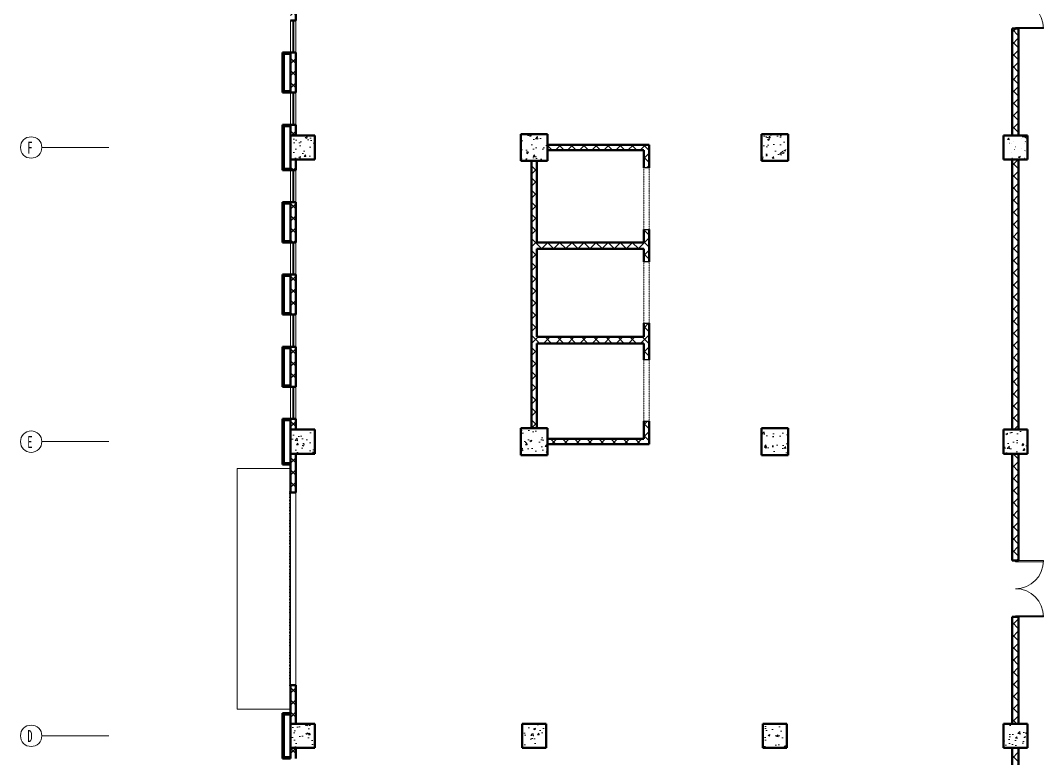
# Model space of a CAD drawing. Header units: millimetres. Extents: x -186019 to 257600, y -73860 to 134785.
# Drawn here: x -186019 to -147774, y 79135 to 106735 of the extents above; entities that cross this region are included whole.
import ezdxf

# ---------------------------------------------------------------- set-up
doc = ezdxf.new("R2010")
doc.units = ezdxf.units.MM
for name, pattern in [('划线 1mm', [2, 1, -1]), ('架空', [3.96875, 2.38125, -1.5875]), ('轴网线', [22.24, 12.7, -3.18, 3.18, -3.18])]:
    doc.linetypes.add(name, pattern=pattern)
for name, color, linetype, lineweight in [('A-DETL-GENF', 92, '架空', 13), ('A-DETL-MEDM', 33, 'Continuous', 25), ('A-DOOR', 31, 'Continuous', 13), ('A-FLOR', 192, 'Continuous', 13), ('A-GLAZ', 151, 'Continuous', 13), ('A-WALL', 113, 'Continuous', 13), ('A-WALL-PATT', 111, 'Continuous', 50), ('S-COLS', 52, 'Continuous', 13), ('S-GRID', 1, 'Continuous', 13), ('S-GRID-IDEN', 1, 'Continuous', 13)]:
    doc.layers.add(name, color=color, linetype=linetype, lineweight=lineweight)
doc.styles.add('宋体_1', font='', dxfattribs={"width": 0.65, "height": 450})
doc.styles.get('宋体_1').set_extended_font_data('SimSun')
pattern_1 = [(45, (0, 0), (-226.27417, 226.27417), []), (135, (0, 0), (-226.27417, -226.27417), [])]

# ---------------------------------------------------------------- blocks, each defined once
blk = doc.blocks.new('结构矩形柱 - 结构柱-900 x 900 mm-V86-1F')
at = {"layer": 'S-COLS'}
h = blk.add_hatch(dxfattribs=at)
h.set_pattern_fill('FP_88', color=256, style=0, pattern_type=2)
h.set_pattern_definition([(50, (148819, -79985.2), (728.7365, -63.7558), [76.2, -838.2]), (355, (148819, -79985.2), (-140.9716, 764.2276), [60.96, -670.56]), (100.451, (148879.7, -79990.5), (587.77, 700.4668), [64.76, -712.36]), (46.184, (148819, -79782), (1084.3162, -168.171), [114.3, -1257.3]), (96.636, (148909.4, -79796), (949.61, 989.71), [97.14, -1068.54]), (351.184, (148819, -79782), (949.6206, 989.701), [91.44, -1005.84]), (21, (148920.6, -79832.8), (606.4579, -409.0606), [76.2, -838.2]), (326, (148920.6, -79832.8), (247.2083, 736.753), [60.96, -670.56]), (71.451, (148971.1, -79866.9), (853.6683, 327.6855), [64.76, -712.36]), (37.5, (148819, -79985.2), (12.3547, 338.2201), [6.706, -655.726, 6.706, -674.014, -673.1]), (37.5, (148819, -79985.2), (12.3547, 338.2201), [-1343.152, 6.706, -666.394]), (7.5, (148819, -79985.2), (267.2789, 400.7221), [6.706, -381.406, 6.706, -640.486, -256.54]), (7.5, (148819, -79985.2), (267.2789, 400.7221), [-1035.304, 6.706, -249.834]), (327.5, (148592.42, -79985.2), (542.36333, -22.91534), [6.706, -247.294, 6.706, -1837.334]), (327.5, (148592.42, -79985.2), (542.36333, -22.91534), [-260.706, -785.774, 6.706, -1044.854]), (317.5, (148490.82, -79985.2), (592.517, 101.7071), [6.706, -323.494, 6.706, -1266.342]), (317.5, (148490.82, -79985.2), (592.517, 101.7071), [-336.906, -519.582, 6.706, -740.054])])
h.paths.add_polyline_path([(-450, -450), (450, -450), (450, 450), (-450, 450)], flags=0)
at = {"layer": 'S-COLS', "lineweight": 50}
for p, q in [((450, 450), (-450, 450)), ((-450, 450), (-450, -450)), ((450, -450), (450, 450)), ((-450, -450), (450, -450))]:
    blk.add_line(p, q, dxfattribs=at)
blk = doc.blocks.new('结构矩形柱 - 结构柱-900 x 900 mm-V87-1F')
at = {"layer": 'S-COLS'}
h = blk.add_hatch(dxfattribs=at)
h.set_pattern_fill('FP_89', color=256, style=0, pattern_type=2)
h.set_pattern_definition([(50, (148819, -90985.2), (728.7365, -63.7558), [76.2, -838.2]), (355, (148819, -90985.2), (-140.9716, 764.2276), [60.96, -670.56]), (100.451, (148879.7, -90990.5), (587.77, 700.4668), [64.76, -712.36]), (46.184, (148819, -90782), (1084.3162, -168.171), [114.3, -1257.3]), (96.636, (148909.4, -90796), (949.61, 989.71), [97.14, -1068.54]), (351.184, (148819, -90782), (949.6206, 989.701), [91.44, -1005.84]), (21, (148920.6, -90832.8), (606.4579, -409.0606), [76.2, -838.2]), (326, (148920.6, -90832.8), (247.2083, 736.753), [60.96, -670.56]), (71.451, (148971.1, -90866.9), (853.6683, 327.6855), [64.76, -712.36]), (37.5, (148819, -90985.2), (12.3547, 338.2201), [6.706, -655.726, 6.706, -674.014, -673.1]), (37.5, (148819, -90985.2), (12.3547, 338.2201), [-1343.152, 6.706, -666.394]), (7.5, (148819, -90985.2), (267.2789, 400.7221), [6.706, -381.406, 6.706, -640.486, -256.54]), (7.5, (148819, -90985.2), (267.2789, 400.7221), [-1035.304, 6.706, -249.834]), (327.5, (148592.42, -90985.2), (542.36333, -22.91534), [6.706, -247.294, 6.706, -1837.334]), (327.5, (148592.42, -90985.2), (542.36333, -22.91534), [-260.706, -785.774, 6.706, -1044.854]), (317.5, (148490.82, -90985.2), (592.517, 101.7071), [6.706, -323.494, 6.706, -1266.342]), (317.5, (148490.82, -90985.2), (592.517, 101.7071), [-336.906, -519.582, 6.706, -740.054])])
h.paths.add_polyline_path([(-125, -450), (450, -450), (450, 450), (-450, 450), (-450, -450)], flags=0)
at = {"layer": 'S-COLS', "lineweight": 50}
for p, q in [((450, 450), (-450, 450)), ((-450, 450), (-450, -450)), ((450, -450), (450, 450)), ((-450, -450), (450, -450))]:
    blk.add_line(p, q, dxfattribs=at)
blk = doc.blocks.new('结构矩形柱 - 结构柱-900 x 900 mm-V88-1F')
at = {"layer": 'S-COLS'}
h = blk.add_hatch(dxfattribs=at)
h.set_pattern_fill('FP_90', color=256, style=0, pattern_type=2)
h.set_pattern_definition([(50, (148819, -101985.2), (728.7365, -63.7558), [76.2, -838.2]), (355, (148819, -101985.2), (-140.9716, 764.2276), [60.96, -670.56]), (100.451, (148879.7, -101990.5), (587.77, 700.4668), [64.76, -712.36]), (46.184, (148819, -101782), (1084.3162, -168.171), [114.3, -1257.3]), (96.636, (148909.4, -101796), (949.61, 989.71), [97.14, -1068.54]), (351.184, (148819, -101782), (949.6206, 989.701), [91.44, -1005.84]), (21, (148920.6, -101832.8), (606.4579, -409.0606), [76.2, -838.2]), (326, (148920.6, -101832.8), (247.2083, 736.753), [60.96, -670.56]), (71.451, (148971.1, -101866.9), (853.6683, 327.6855), [64.76, -712.36]), (37.5, (148819, -101985.2), (12.3547, 338.2201), [6.706, -655.726, 6.706, -674.014, -673.1]), (37.5, (148819, -101985.2), (12.3547, 338.2201), [-1343.152, 6.706, -666.394]), (7.5, (148819, -101985.2), (267.2789, 400.7221), [6.706, -381.406, 6.706, -640.486, -256.54]), (7.5, (148819, -101985.2), (267.2789, 400.7221), [-1035.304, 6.706, -249.834]), (327.5, (148592.42, -101985.2), (542.36333, -22.91534), [6.706, -247.294, 6.706, -1837.334]), (327.5, (148592.42, -101985.2), (542.36333, -22.91534), [-260.706, -785.774, 6.706, -1044.854]), (317.5, (148490.82, -101985.2), (592.517, 101.7071), [6.706, -323.494, 6.706, -1266.342]), (317.5, (148490.82, -101985.2), (592.517, 101.7071), [-336.906, -519.582, 6.706, -740.054])])
h.paths.add_polyline_path([(-450, -450), (450, -450), (450, 450), (-450, 450)], flags=0)
at = {"layer": 'S-COLS', "lineweight": 50}
for p, q in [((450, 450), (-450, 450)), ((-450, 450), (-450, -450)), ((450, -450), (450, 450)), ((-450, -450), (450, -450))]:
    blk.add_line(p, q, dxfattribs=at)
blk = doc.blocks.new('结构矩形柱 - 结构柱-900 x 900 mm-V94-1F')
at = {"layer": 'S-COLS'}
h = blk.add_hatch(dxfattribs=at)
h.set_pattern_fill('FP_96', color=256, style=0, pattern_type=2)
h.set_pattern_definition([(50, (157819, -79985.2), (728.7365, -63.7558), [76.2, -838.2]), (355, (157819, -79985.2), (-140.9716, 764.2276), [60.96, -670.56]), (100.451, (157879.7, -79990.5), (587.77, 700.4668), [64.76, -712.36]), (46.184, (157819, -79782), (1084.3162, -168.171), [114.3, -1257.3]), (96.636, (157909.4, -79796), (949.61, 989.71), [97.14, -1068.54]), (351.184, (157819, -79782), (949.6206, 989.701), [91.44, -1005.84]), (21, (157920.6, -79832.8), (606.4579, -409.0606), [76.2, -838.2]), (326, (157920.6, -79832.8), (247.2083, 736.753), [60.96, -670.56]), (71.451, (157971.1, -79866.9), (853.6683, 327.6855), [64.76, -712.36]), (37.5, (157819, -79985.2), (12.3547, 338.2201), [6.706, -655.726, 6.706, -674.014, -673.1]), (37.5, (157819, -79985.2), (12.3547, 338.2201), [-1343.152, 6.706, -666.394]), (7.5, (157819, -79985.2), (267.2789, 400.7221), [6.706, -381.406, 6.706, -640.486, -256.54]), (7.5, (157819, -79985.2), (267.2789, 400.7221), [-1035.304, 6.706, -249.834]), (327.5, (157592.42, -79985.2), (542.36333, -22.91534), [6.706, -247.294, 6.706, -1837.334]), (327.5, (157592.42, -79985.2), (542.36333, -22.91534), [-260.706, -785.774, 6.706, -1044.854]), (317.5, (157490.82, -79985.2), (592.517, 101.7071), [6.706, -323.494, 6.706, -1266.342]), (317.5, (157490.82, -79985.2), (592.517, 101.7071), [-336.906, -519.582, 6.706, -740.054])])
h.paths.add_polyline_path([(450, -450), (450, 450), (-450, 450), (-450, -450)], flags=0)
at = {"layer": 'S-COLS', "lineweight": 50}
for p, q in [((450, 450), (-450, 450)), ((-450, 450), (-450, -450)), ((450, -450), (450, 450)), ((-450, -450), (450, -450))]:
    blk.add_line(p, q, dxfattribs=at)
blk = doc.blocks.new('结构矩形柱 - 结构柱-1000 x 1000 mm-V95-1F')
at = {"layer": 'S-COLS'}
h = blk.add_hatch(dxfattribs=at)
h.set_pattern_fill('FP_97', color=256, style=0, pattern_type=2)
h.set_pattern_definition([(50, (157819, -90985.2), (728.7365, -63.7558), [76.2, -838.2]), (355, (157819, -90985.2), (-140.9716, 764.2276), [60.96, -670.56]), (100.451, (157879.7, -90990.5), (587.77, 700.4668), [64.76, -712.36]), (46.184, (157819, -90782), (1084.3162, -168.171), [114.3, -1257.3]), (96.636, (157909.4, -90796), (949.61, 989.71), [97.14, -1068.54]), (351.184, (157819, -90782), (949.6206, 989.701), [91.44, -1005.84]), (21, (157920.6, -90832.8), (606.4579, -409.0606), [76.2, -838.2]), (326, (157920.6, -90832.8), (247.2083, 736.753), [60.96, -670.56]), (71.451, (157971.1, -90866.9), (853.6683, 327.6855), [64.76, -712.36]), (37.5, (157819, -90985.2), (12.3547, 338.2201), [6.706, -655.726, 6.706, -674.014, -673.1]), (37.5, (157819, -90985.2), (12.3547, 338.2201), [-1343.152, 6.706, -666.394]), (7.5, (157819, -90985.2), (267.2789, 400.7221), [6.706, -381.406, 6.706, -640.486, -256.54]), (7.5, (157819, -90985.2), (267.2789, 400.7221), [-1035.304, 6.706, -249.834]), (327.5, (157592.42, -90985.2), (542.36333, -22.91534), [6.706, -247.294, 6.706, -1837.334]), (327.5, (157592.42, -90985.2), (542.36333, -22.91534), [-260.706, -785.774, 6.706, -1044.854]), (317.5, (157490.82, -90985.2), (592.517, 101.7071), [6.706, -323.494, 6.706, -1266.342]), (317.5, (157490.82, -90985.2), (592.517, 101.7071), [-336.906, -519.582, 6.706, -740.054])])
h.paths.add_polyline_path([(500, -500), (500, 500), (-500, 500), (-500, -500)], flags=0)
at = {"layer": 'S-COLS', "lineweight": 50}
for p, q in [((500, 500), (-500, 500)), ((-500, 500), (-500, -500)), ((500, -500), (500, 500)), ((-500, -500), (500, -500))]:
    blk.add_line(p, q, dxfattribs=at)
blk = doc.blocks.new('结构矩形柱 - 结构柱-1000 x 1000 mm-V96-1F')
at = {"layer": 'S-COLS'}
h = blk.add_hatch(dxfattribs=at)
h.set_pattern_fill('FP_98', color=256, style=0, pattern_type=2)
h.set_pattern_definition([(50, (157819, -101985.2), (728.7365, -63.7558), [76.2, -838.2]), (355, (157819, -101985.2), (-140.9716, 764.2276), [60.96, -670.56]), (100.451, (157879.7, -101990.5), (587.77, 700.4668), [64.76, -712.36]), (46.184, (157819, -101782), (1084.3162, -168.171), [114.3, -1257.3]), (96.636, (157909.4, -101796), (949.61, 989.71), [97.14, -1068.54]), (351.184, (157819, -101782), (949.6206, 989.701), [91.44, -1005.84]), (21, (157920.6, -101832.8), (606.4579, -409.0606), [76.2, -838.2]), (326, (157920.6, -101832.8), (247.2083, 736.753), [60.96, -670.56]), (71.451, (157971.1, -101866.9), (853.6683, 327.6855), [64.76, -712.36]), (37.5, (157819, -101985.2), (12.3547, 338.22012), [6.706, -655.726, 6.706, -674.014, -673.1]), (37.5, (157819, -101985.2), (12.3547, 338.22012), [-1343.152, 6.706, -666.394]), (7.5, (157819, -101985.2), (267.2789, 400.7221), [6.706, -381.406, 6.706, -640.486, -256.54]), (7.5, (157819, -101985.2), (267.2789, 400.7221), [-1035.304, 6.706, -249.834]), (327.5, (157592.42, -101985.2), (542.36333, -22.91534), [6.706, -247.294, 6.706, -1837.334]), (327.5, (157592.42, -101985.2), (542.36333, -22.91534), [-260.706, -785.774, 6.706, -1044.854]), (317.5, (157490.82, -101985.2), (592.517, 101.7071), [6.706, -323.494, 6.706, -1266.342]), (317.5, (157490.82, -101985.2), (592.517, 101.7071), [-336.906, -519.582, 6.706, -740.054])])
h.paths.add_polyline_path([(500, -500), (500, 500), (-500, 500), (-500, -500)], flags=0)
at = {"layer": 'S-COLS', "lineweight": 50}
for p, q in [((500, 500), (-500, 500)), ((-500, 500), (-500, -500)), ((500, -500), (500, 500)), ((-500, -500), (500, -500))]:
    blk.add_line(p, q, dxfattribs=at)
blk = doc.blocks.new('结构矩形柱 - 结构柱-900 x 900 mm-V102-1F')
at = {"layer": 'S-COLS'}
h = blk.add_hatch(dxfattribs=at)
h.set_pattern_fill('FP_104', color=256, style=0, pattern_type=2)
h.set_pattern_definition([(50, (166819, -79985.2), (728.7365, -63.7558), [76.2, -838.2]), (355, (166819, -79985.2), (-140.9716, 764.2276), [60.96, -670.56]), (100.451, (166879.7, -79990.5), (587.77, 700.4668), [64.76, -712.36]), (46.184, (166819, -79782), (1084.3162, -168.171), [114.3, -1257.3]), (96.636, (166909.4, -79796), (949.61, 989.71), [97.14, -1068.54]), (351.184, (166819, -79782), (949.6206, 989.701), [91.44, -1005.84]), (21, (166920.6, -79832.8), (606.4579, -409.0606), [76.2, -838.2]), (326, (166920.6, -79832.8), (247.2083, 736.753), [60.96, -670.56]), (71.451, (166971.1, -79866.9), (853.6683, 327.6855), [64.76, -712.36]), (37.5, (166819, -79985.2), (12.3547, 338.22012), [6.706, -655.726, 6.706, -674.014, -673.1]), (37.5, (166819, -79985.2), (12.3547, 338.22012), [-1343.152, 6.706, -666.394]), (7.5, (166819, -79985.2), (267.2789, 400.7221), [6.706, -381.406, 6.706, -640.486, -256.54]), (7.5, (166819, -79985.2), (267.2789, 400.7221), [-1035.304, 6.706, -249.834]), (327.5, (166592.42, -79985.2), (542.36333, -22.91534), [6.706, -247.294, 6.706, -1837.334]), (327.5, (166592.42, -79985.2), (542.36333, -22.91534), [-260.706, -785.774, 6.706, -1044.854]), (317.5, (166490.82, -79985.2), (592.517, 101.7071), [6.706, -323.494, 6.706, -1266.342]), (317.5, (166490.82, -79985.2), (592.517, 101.7071), [-336.906, -519.582, 6.706, -740.054])])
h.paths.add_polyline_path([(-450, -450), (450, -450), (450, 450), (-450, 450)], flags=0)
at = {"layer": 'S-COLS', "lineweight": 50}
for p, q in [((450, 450), (-450, 450)), ((-450, 450), (-450, -450)), ((450, -450), (450, 450)), ((-450, -450), (450, -450))]:
    blk.add_line(p, q, dxfattribs=at)
blk = doc.blocks.new('结构矩形柱 - 结构柱-1000 x 1000 mm-V103-1F')
at = {"layer": 'S-COLS'}
h = blk.add_hatch(dxfattribs=at)
h.set_pattern_fill('FP_105', color=256, style=0, pattern_type=2)
h.set_pattern_definition([(50, (166819, -90985.2), (728.7365, -63.7558), [76.2, -838.2]), (355, (166819, -90985.2), (-140.9716, 764.2276), [60.96, -670.56]), (100.451, (166879.7, -90990.5), (587.77, 700.4668), [64.76, -712.36]), (46.184, (166819, -90782), (1084.3162, -168.171), [114.3, -1257.3]), (96.636, (166909.4, -90796), (949.61, 989.71), [97.14, -1068.54]), (351.184, (166819, -90782), (949.6206, 989.701), [91.44, -1005.84]), (21, (166920.6, -90832.8), (606.4579, -409.0606), [76.2, -838.2]), (326, (166920.6, -90832.8), (247.2083, 736.753), [60.96, -670.56]), (71.451, (166971.1, -90866.9), (853.6683, 327.6855), [64.76, -712.36]), (37.5, (166819, -90985.2), (12.3547, 338.22012), [6.706, -655.726, 6.706, -674.014, -673.1]), (37.5, (166819, -90985.2), (12.3547, 338.22012), [-1343.152, 6.706, -666.394]), (7.5, (166819, -90985.2), (267.2789, 400.7221), [6.706, -381.406, 6.706, -640.486, -256.54]), (7.5, (166819, -90985.2), (267.2789, 400.7221), [-1035.304, 6.706, -249.834]), (327.5, (166592.42, -90985.2), (542.36333, -22.91534), [6.706, -247.294, 6.706, -1837.334]), (327.5, (166592.42, -90985.2), (542.36333, -22.91534), [-260.706, -785.774, 6.706, -1044.854]), (317.5, (166490.82, -90985.2), (592.517, 101.7071), [6.706, -323.494, 6.706, -1266.342]), (317.5, (166490.82, -90985.2), (592.517, 101.7071), [-336.906, -519.582, 6.706, -740.054])])
h.paths.add_polyline_path([(-100, -500), (500, -500), (500, 500), (-500, 500), (-500, -500)], flags=0)
at = {"layer": 'S-COLS', "lineweight": 50}
for p, q in [((500, 500), (-500, 500)), ((-500, 500), (-500, -500)), ((500, -500), (500, 500)), ((-500, -500), (500, -500))]:
    blk.add_line(p, q, dxfattribs=at)
blk = doc.blocks.new('结构矩形柱 - 结构柱-1000 x 1000 mm-V104-1F')
at = {"layer": 'S-COLS'}
h = blk.add_hatch(dxfattribs=at)
h.set_pattern_fill('FP_106', color=256, style=0, pattern_type=2)
h.set_pattern_definition([(50, (166819, -101985.2), (728.7365, -63.7558), [76.2, -838.2]), (355, (166819, -101985.2), (-140.9716, 764.2276), [60.96, -670.56]), (100.451, (166879.7, -101990.5), (587.77, 700.4668), [64.76, -712.36]), (46.184, (166819, -101782), (1084.3162, -168.171), [114.3, -1257.3]), (96.636, (166909.4, -101796), (949.61, 989.71), [97.14, -1068.54]), (351.184, (166819, -101782), (949.6206, 989.701), [91.44, -1005.84]), (21, (166920.6, -101832.8), (606.4579, -409.0606), [76.2, -838.2]), (326, (166920.6, -101832.8), (247.2083, 736.753), [60.96, -670.56]), (71.451, (166971.1, -101866.9), (853.6683, 327.6855), [64.76, -712.36]), (37.5, (166819, -101985.2), (12.3547, 338.22012), [6.706, -655.726, 6.706, -674.014, -673.1]), (37.5, (166819, -101985.2), (12.3547, 338.22012), [-1343.152, 6.706, -666.394]), (7.5, (166819, -101985.2), (267.2789, 400.7221), [6.706, -381.406, 6.706, -640.486, -256.54]), (7.5, (166819, -101985.2), (267.2789, 400.7221), [-1035.304, 6.706, -249.834]), (327.5, (166592.42, -101985.2), (542.36333, -22.91534), [6.706, -247.294, 6.706, -1837.334]), (327.5, (166592.42, -101985.2), (542.36333, -22.91534), [-260.706, -785.774, 6.706, -1044.854]), (317.5, (166490.82, -101985.2), (592.517, 101.7071), [6.706, -323.494, 6.706, -1266.342]), (317.5, (166490.82, -101985.2), (592.517, 101.7071), [-336.906, -519.582, 6.706, -740.054])])
h.paths.add_polyline_path([(500, -500), (500, 500), (-500, 500), (-500, -500), (100, -500)], flags=0)
at = {"layer": 'S-COLS', "lineweight": 50}
for p, q in [((500, 500), (-500, 500)), ((-500, 500), (-500, -500)), ((500, -500), (500, 500)), ((-500, -500), (500, -500))]:
    blk.add_line(p, q, dxfattribs=at)
blk = doc.blocks.new('结构矩形柱 - 结构柱-900 x 900 mm-V110-1F')
at = {"layer": 'S-COLS'}
h = blk.add_hatch(dxfattribs=at)
h.set_pattern_fill('FP_112', color=256, style=0, pattern_type=2)
h.set_pattern_definition([(50, (175469, -79985.2), (728.7365, -63.7558), [76.2, -838.2]), (355, (175469, -79985.2), (-140.9716, 764.2276), [60.96, -670.56]), (100.451, (175529.7, -79990.5), (587.77, 700.4668), [64.76, -712.36]), (46.184, (175469, -79782), (1084.3162, -168.171), [114.3, -1257.3]), (96.636, (175559.4, -79796), (949.61, 989.71), [97.14, -1068.54]), (351.184, (175469, -79782), (949.6206, 989.701), [91.44, -1005.84]), (21, (175570.6, -79832.8), (606.4579, -409.0606), [76.2, -838.2]), (326, (175570.6, -79832.8), (247.2083, 736.753), [60.96, -670.56]), (71.451, (175621.1, -79866.9), (853.6683, 327.6855), [64.76, -712.36]), (37.5, (175469, -79985.2), (12.3547, 338.22012), [6.706, -655.726, 6.706, -674.014, -673.1]), (37.5, (175469, -79985.2), (12.3547, 338.22012), [-1343.152, 6.706, -666.394]), (7.5, (175469, -79985.2), (267.2789, 400.7221), [6.706, -381.406, 6.706, -640.486, -256.54]), (7.5, (175469, -79985.2), (267.2789, 400.7221), [-1035.304, 6.706, -249.834]), (327.5, (175242.42, -79985.2), (542.36333, -22.91534), [6.706, -247.294, 6.706, -1837.334]), (327.5, (175242.42, -79985.2), (542.36333, -22.91534), [-260.706, -785.774, 6.706, -1044.854]), (317.5, (175140.82, -79985.2), (592.517, 101.7071), [6.706, -323.494, 6.706, -1266.342]), (317.5, (175140.82, -79985.2), (592.517, 101.7071), [-336.906, -519.582, 6.706, -740.054])])
h.paths.add_polyline_path([(-450, -450), (450, -450), (450, 450), (-450, 450)], flags=0)
at = {"layer": 'S-COLS', "lineweight": 50}
for p, q in [((450, 450), (-450, 450)), ((-450, 450), (-450, -450)), ((450, -450), (450, 450)), ((-450, -450), (450, -450))]:
    blk.add_line(p, q, dxfattribs=at)
blk = doc.blocks.new('结构矩形柱 - 结构柱-900 x 900 mm-V111-1F')
at = {"layer": 'S-COLS'}
h = blk.add_hatch(dxfattribs=at)
h.set_pattern_fill('FP_113', color=256, style=0, pattern_type=2)
h.set_pattern_definition([(50, (175469, -90985.2), (728.7365, -63.7558), [76.2, -838.2]), (355, (175469, -90985.2), (-140.9716, 764.2276), [60.96, -670.56]), (100.451, (175529.7, -90990.5), (587.77, 700.4668), [64.76, -712.36]), (46.184, (175469, -90782), (1084.3162, -168.171), [114.3, -1257.3]), (96.636, (175559.4, -90796), (949.61, 989.71), [97.14, -1068.54]), (351.184, (175469, -90782), (949.6206, 989.701), [91.44, -1005.84]), (21, (175570.6, -90832.8), (606.4579, -409.0606), [76.2, -838.2]), (326, (175570.6, -90832.8), (247.2083, 736.753), [60.96, -670.56]), (71.451, (175621.1, -90866.9), (853.6683, 327.6855), [64.76, -712.36]), (37.5, (175469, -90985.2), (12.3547, 338.22012), [6.706, -655.726, 6.706, -674.014, -673.1]), (37.5, (175469, -90985.2), (12.3547, 338.22012), [-1343.152, 6.706, -666.394]), (7.5, (175469, -90985.2), (267.2789, 400.7221), [6.706, -381.406, 6.706, -640.486, -256.54]), (7.5, (175469, -90985.2), (267.2789, 400.7221), [-1035.304, 6.706, -249.834]), (327.5, (175242.42, -90985.2), (542.36333, -22.91534), [6.706, -247.294, 6.706, -1837.334]), (327.5, (175242.42, -90985.2), (542.36333, -22.91534), [-260.706, -785.774, 6.706, -1044.854]), (317.5, (175140.82, -90985.2), (592.517, 101.7071), [6.706, -323.494, 6.706, -1266.342]), (317.5, (175140.82, -90985.2), (592.517, 101.7071), [-336.906, -519.582, 6.706, -740.054])])
h.paths.add_polyline_path([(-450, -450), (450, -450), (450, 450), (-450, 450)], flags=0)
at = {"layer": 'S-COLS', "lineweight": 50}
for p, q in [((450, 450), (-450, 450)), ((-450, 450), (-450, -450)), ((450, -450), (450, 450)), ((-450, -450), (450, -450))]:
    blk.add_line(p, q, dxfattribs=at)
blk = doc.blocks.new('结构矩形柱 - 结构柱-900 x 900 mm-V112-1F')
at = {"layer": 'S-COLS'}
h = blk.add_hatch(dxfattribs=at)
h.set_pattern_fill('FP_114', color=256, style=0, pattern_type=2)
h.set_pattern_definition([(50, (175469, -101985.2), (728.7365, -63.7558), [76.2, -838.2]), (355, (175469, -101985.2), (-140.9716, 764.2276), [60.96, -670.56]), (100.451, (175529.7, -101990.5), (587.77, 700.4668), [64.76, -712.36]), (46.184, (175469, -101782), (1084.3162, -168.171), [114.3, -1257.3]), (96.636, (175559.4, -101796), (949.61, 989.71), [97.14, -1068.54]), (351.184, (175469, -101782), (949.6206, 989.701), [91.44, -1005.84]), (21, (175570.6, -101832.8), (606.4579, -409.0606), [76.2, -838.2]), (326, (175570.6, -101832.8), (247.2083, 736.753), [60.96, -670.56]), (71.451, (175621.1, -101866.9), (853.6683, 327.6855), [64.76, -712.36]), (37.5, (175469, -101985.2), (12.3547, 338.22012), [6.706, -655.726, 6.706, -674.014, -673.1]), (37.5, (175469, -101985.2), (12.3547, 338.22012), [-1343.152, 6.706, -666.394]), (7.5, (175469, -101985.2), (267.2789, 400.7221), [6.706, -381.406, 6.706, -640.486, -256.54]), (7.5, (175469, -101985.2), (267.2789, 400.7221), [-1035.304, 6.706, -249.834]), (327.5, (175242.42, -101985.2), (542.36333, -22.91534), [6.706, -247.294, 6.706, -1837.334]), (327.5, (175242.42, -101985.2), (542.36333, -22.91534), [-260.706, -785.774, 6.706, -1044.854]), (317.5, (175140.82, -101985.2), (592.517, 101.7071), [6.706, -323.494, 6.706, -1266.342]), (317.5, (175140.82, -101985.2), (592.517, 101.7071), [-336.906, -519.582, 6.706, -740.054])])
h.paths.add_polyline_path([(-450, -450), (450, -450), (450, 450), (-450, 450)], flags=0)
at = {"layer": 'S-COLS', "lineweight": 50}
for p, q in [((450, 450), (-450, 450)), ((-450, 450), (-450, -450)), ((450, -450), (450, 450)), ((-450, -450), (450, -450))]:
    blk.add_line(p, q, dxfattribs=at)
blk = doc.blocks.new('双面嵌板木门 1 - FM甲2124-2415630-1F')
at = {"layer": 'A-DOOR'}
for p, q in [((-1050, 1050), (-1010, 1050)), ((-1050, 120), (-1050, 1050)), ((-1010, 0), (-1010, 1050)), ((1050, 1050), (1010, 1050)), ((1010, 0), (1010, 1050)), ((1050, 120), (1050, 1050)), ((-1010, 0), (-1050, 0)), ((1010, 0), (1050, 0))]:
    blk.add_line(p, q, dxfattribs=at)
at = {"layer": 'A-DOOR', "lineweight": 50}
for p, q in [((-1050, 120), (-1050, 0)), ((1050, 120), (1050, 0))]:
    blk.add_line(p, q, dxfattribs=at)
at = {"layer": 'A-DOOR'}
for centre, start, end in [((-1050, 0), 360, 90), ((1050, 0), 90, 180)]:
    blk.add_arc(centre, 1050, start, end, dxfattribs=at)
blk = doc.blocks.new('门 - 洞口 - DK2322-2336466-1F')
at = {"layer": 'A-DETL-GENF'}
for p, q in [((1142, 100), (-1158, 100)), ((-1158, -100), (1142, -100))]:
    blk.add_line(p, q, dxfattribs=at)
at = {"layer": 'A-DETL-MEDM'}
for p, q in [((-1158, 100), (-1158, -100)), ((1142, -100), (1142, 100))]:
    blk.add_line(p, q, dxfattribs=at)
blk = doc.blocks.new('水平卷帘门 - NLLM7245-2370146-1F')
at = {"layer": 'A-DOOR', "linetype": '划线 1mm'}
blk.add_line((-3640, -140), (3640, -140), dxfattribs=at)
blk = doc.blocks.new('组合窗 - 三层双列_平开_固定_ - C1236-2351504-1F')
at = {"layer": 'A-GLAZ'}
for p, q in [((-600, 100), (600, 100)), ((-600, 20), (600, 20)), ((-600, -20), (600, -20)), ((-600, -100), (600, -100))]:
    blk.add_line(p, q, dxfattribs=at)
at = {"layer": 'A-GLAZ', "lineweight": 50}
for p, q in [((-600, 100), (-600, -100)), ((600, -100), (600, 100))]:
    blk.add_line(p, q, dxfattribs=at)
blk = doc.blocks.new('轴网 - 宽度系数 0_65-155799-1F')
at = {"layer": 'S-GRID-IDEN'}
blk.add_circle((0, 0), 4, dxfattribs=at)

msp = doc.modelspace()

# ---------------------------------------------------------------- hatches: boundary and pattern name
at = {"layer": 'A-WALL-PATT', "lineweight": 13}
h = msp.add_hatch(dxfattribs=at)
h.set_pattern_fill('FP_137', color=256, style=0, pattern_type=2)
h.set_pattern_definition(pattern_1)
h.paths.add_polyline_path([(-175919, 102435), (-175719, 102435), (-175719, 102835), (-175919, 102835), (-175919, 102785)], flags=0)
h.paths.add_polyline_path([(-175919, 104035), (-175719, 104035), (-175719, 105535), (-175919, 105535), (-175919, 104035)], flags=0)
h.paths.add_polyline_path([(-175719, 106735), (-175719, 108235), (-175919, 108235), (-175919, 106735)], flags=0)
h.paths.add_polyline_path([(-175719, 109435), (-175719, 110935), (-175919, 110935), (-175919, 109435)], flags=0)
h.paths.add_polyline_path([(-175919, 112135), (-175719, 112135), (-175719, 112535), (-175919, 112535), (-175919, 112135)], flags=0)
h = msp.add_hatch(dxfattribs=at)
h.set_pattern_fill('FP_137', color=256, style=0, pattern_type=2)
h.set_pattern_definition(pattern_1)
h.paths.add_polyline_path([(-148719, 102435), (-148704, 102435), (-148704, 106435), (-148944, 106435), (-148944, 102435)], flags=0)
h.paths.add_polyline_path([(-148704, 108535), (-148704, 112535), (-148944, 112535), (-148944, 108535), (-148719, 108535)], flags=0)
h = msp.add_hatch(dxfattribs=at)
h.set_pattern_fill('FP_137', color=256, style=0, pattern_type=2)
h.set_pattern_definition(pattern_1)
h.paths.add_polyline_path([(-162719, 101885), (-162519, 101885), (-162519, 102085), (-166319, 102085), (-166319, 101885)], flags=0)
h = msp.add_hatch(dxfattribs=at)
h.set_pattern_fill('FP_137', color=256, style=0, pattern_type=2)
h.set_pattern_definition(pattern_1)
h.paths.add_polyline_path([(-162719, 90885), (-162519, 90885), (-162519, 91750), (-162719, 91750), (-162719, 91085)], flags=0)
h.paths.add_polyline_path([(-162719, 94050), (-162519, 94050), (-162519, 95410), (-162719, 95410), (-162719, 94660)], flags=0)
h.paths.add_polyline_path([(-162519, 97710), (-162519, 98920), (-162719, 98920), (-162719, 97710)], flags=0)
h.paths.add_polyline_path([(-162519, 101220), (-162519, 101885), (-162719, 101885), (-162719, 101220)], flags=0)
h = msp.add_hatch(dxfattribs=at)
h.set_pattern_fill('FP_137', color=256, style=0, pattern_type=2)
h.set_pattern_definition(pattern_1)
h.paths.add_polyline_path([(-175919, 91435), (-175719, 91435), (-175719, 91835), (-175919, 91835), (-175919, 91785)], flags=0)
h.paths.add_polyline_path([(-175719, 93035), (-175719, 94535), (-175919, 94535), (-175919, 93035)], flags=0)
h.paths.add_polyline_path([(-175719, 95735), (-175719, 97235), (-175919, 97235), (-175919, 95735)], flags=0)
h.paths.add_polyline_path([(-175719, 98435), (-175719, 99935), (-175919, 99935), (-175919, 98435)], flags=0)
h.paths.add_polyline_path([(-175919, 101135), (-175719, 101135), (-175719, 101535), (-175919, 101535), (-175919, 101135)], flags=0)
h = msp.add_hatch(dxfattribs=at)
h.set_pattern_fill('FP_137', color=256, style=0, pattern_type=2)
h.set_pattern_definition(pattern_1)
h.paths.add_polyline_path([(-166719, 91485), (-166719, 101485), (-166919, 101485), (-166919, 91485)], flags=0)
h = msp.add_hatch(dxfattribs=at)
h.set_pattern_fill('FP_137', color=256, style=0, pattern_type=2)
h.set_pattern_definition(pattern_1)
h.paths.add_polyline_path([(-148719, 91435), (-148704, 91435), (-148704, 101535), (-148944, 101535), (-148944, 91435)], flags=0)
h = msp.add_hatch(dxfattribs=at)
h.set_pattern_fill('FP_137', color=256, style=0, pattern_type=2)
h.set_pattern_definition(pattern_1)
h.paths.add_polyline_path([(-166719, 98195), (-162719, 98195), (-162719, 98435), (-166719, 98435)], flags=0)
h = msp.add_hatch(dxfattribs=at)
h.set_pattern_fill('FP_137', color=256, style=0, pattern_type=2)
h.set_pattern_definition(pattern_1)
h.paths.add_polyline_path([(-162719, 94660), (-162719, 94900), (-166719, 94900), (-166719, 94660), (-166319, 94660)], flags=0)
h = msp.add_hatch(dxfattribs=at)
h.set_pattern_fill('FP_137', color=256, style=0, pattern_type=2)
h.set_pattern_definition(pattern_1)
h.paths.add_polyline_path([(-162719, 90885), (-162719, 91085), (-166319, 91085), (-166319, 90885)], flags=0)
h = msp.add_hatch(dxfattribs=at)
h.set_pattern_fill('FP_137', color=256, style=0, pattern_type=2)
h.set_pattern_definition(pattern_1)
h.paths.add_polyline_path([(-175919, 80435), (-175719, 80435), (-175719, 81885), (-175919, 81885), (-175919, 80785)], flags=0)
h.paths.add_polyline_path([(-175919, 89085), (-175719, 89085), (-175719, 90535), (-175919, 90535), (-175919, 90135)], flags=0)
h = msp.add_hatch(dxfattribs=at)
h.set_pattern_fill('FP_137', color=256, style=0, pattern_type=2)
h.set_pattern_definition(pattern_1)
h.paths.add_polyline_path([(-148704, 80435), (-148704, 84435), (-148944, 84435), (-148944, 80435), (-148719, 80435)], flags=0)
h.paths.add_polyline_path([(-148944, 86535), (-148704, 86535), (-148704, 90535), (-148944, 90535)], flags=0)
h = msp.add_hatch(dxfattribs=at)
h.set_pattern_fill('FP_137', color=256, style=0, pattern_type=2)
h.set_pattern_definition(pattern_1)
h.paths.add_polyline_path([(-175919, 69435), (-175719, 69435), (-175719, 69835), (-175919, 69835), (-175919, 69785)], flags=0)
h.paths.add_polyline_path([(-175919, 71035), (-175719, 71035), (-175719, 72535), (-175919, 72535), (-175919, 71035)], flags=0)
h.paths.add_polyline_path([(-175719, 73735), (-175719, 75235), (-175919, 75235), (-175919, 73735)], flags=0)
h.paths.add_polyline_path([(-175719, 76435), (-175719, 77935), (-175919, 77935), (-175919, 76435)], flags=0)
h.paths.add_polyline_path([(-175919, 79135), (-175719, 79135), (-175719, 79535), (-175919, 79535), (-175919, 79135)], flags=0)
h = msp.add_hatch(dxfattribs=at)
h.set_pattern_fill('FP_137', color=256, style=0, pattern_type=2)
h.set_pattern_definition(pattern_1)
h.paths.add_polyline_path([(-148704, 69435), (-148704, 79535), (-148944, 79535), (-148944, 69435), (-148719, 69435)], flags=0)

# ---------------------------------------------------------------- linework, layer by layer
at = {"layer": 'A-FLOR'}
for p, q in [((-175919, 89985), (-177919, 89985)), ((-177919, 89985), (-177919, 80985)), ((-175919, 81885), (-175919, 89085)), ((-175719, 89085), (-175719, 81885)), ((-177919, 80985), (-175919, 80985))]:
    msp.add_line(p, q, dxfattribs=at)
at = {"layer": 'A-WALL', "lineweight": 50}
for p, q in [((-175719, 106735), (-175719, 108235)), ((-148824, 106435), (-148944, 106435)), ((-148944, 106435), (-148944, 102435)), ((-148704, 102435), (-148704, 106435)), ((-176219, 105535), (-176219, 104035)), ((-175919, 105535), (-176219, 105535)), ((-176169, 104085), (-176169, 105485)), ((-176169, 105485), (-175919, 105485)), ((-175919, 105535), (-175919, 104035)), ((-175719, 104035), (-175719, 105535)), ((-176219, 104035), (-175919, 104035)), ((-175919, 104085), (-176169, 104085)), ((-176219, 102835), (-176219, 101135)), ((-175919, 102835), (-176219, 102835)), ((-176169, 101185), (-176169, 102785)), ((-176169, 102785), (-175919, 102785)), ((-175919, 102835), (-175919, 102435)), ((-175719, 102435), (-175719, 102835)), ((-162519, 102085), (-166319, 102085)), ((-166319, 101885), (-162719, 101885)), ((-162719, 101885), (-162719, 101220)), ((-162519, 101220), (-162519, 102085)), ((-175919, 101535), (-175919, 101135)), ((-175719, 101135), (-175719, 101535)), ((-166919, 101485), (-166919, 91485)), ((-166719, 98435), (-166719, 101485)), ((-148944, 101535), (-148944, 91435)), ((-148704, 91435), (-148704, 101535)), ((-176219, 101135), (-175919, 101135)), ((-175919, 101185), (-176169, 101185)), ((-176219, 99935), (-176219, 98435)), ((-175919, 99935), (-176219, 99935)), ((-176169, 98485), (-176169, 99885)), ((-176169, 99885), (-175919, 99885)), ((-175919, 99935), (-175919, 98435)), ((-175719, 98435), (-175719, 99935)), ((-162719, 98920), (-162719, 98435)), ((-162519, 97710), (-162519, 98920)), ((-176219, 98435), (-175919, 98435)), ((-175919, 98485), (-176169, 98485)), ((-162719, 98435), (-166719, 98435)), ((-166719, 94900), (-166719, 98195)), ((-166719, 98195), (-162719, 98195)), ((-162719, 98195), (-162719, 97710)), ((-176219, 97235), (-176219, 95735)), ((-175919, 97235), (-176219, 97235)), ((-176169, 95785), (-176169, 97185)), ((-176169, 97185), (-175919, 97185)), ((-175919, 97235), (-175919, 95735)), ((-175719, 95735), (-175719, 97235)), ((-176219, 95735), (-175919, 95735)), ((-175919, 95785), (-176169, 95785)), ((-162719, 95410), (-162719, 94900)), ((-162519, 94050), (-162519, 95410)), ((-162719, 94900), (-166719, 94900)), ((-176219, 94535), (-176219, 93035)), ((-175919, 94535), (-176219, 94535)), ((-176169, 93085), (-176169, 94485)), ((-176169, 94485), (-175919, 94485)), ((-175919, 94535), (-175919, 93035)), ((-175719, 93035), (-175719, 94535)), ((-166719, 91485), (-166719, 94660)), ((-166719, 94660), (-162719, 94660)), ((-162719, 94660), (-162719, 94050)), ((-176219, 93035), (-175919, 93035)), ((-175919, 93085), (-176169, 93085)), ((-176219, 91835), (-176219, 90135)), ((-175919, 91835), (-176219, 91835)), ((-175919, 91835), (-175919, 91435)), ((-175719, 91435), (-175719, 91835)), ((-176169, 90185), (-176169, 91785)), ((-176169, 91785), (-175919, 91785)), ((-162719, 91750), (-162719, 91085)), ((-162519, 90885), (-162519, 91750)), ((-162719, 91085), (-166319, 91085)), ((-166319, 90885), (-162519, 90885)), ((-175919, 90535), (-175919, 89085)), ((-175719, 89085), (-175719, 90535)), ((-148944, 90535), (-148944, 86535)), ((-148704, 86535), (-148704, 90535)), ((-176219, 90135), (-175919, 90135)), ((-175919, 90185), (-176169, 90185)), ((-175919, 89085), (-175719, 89085)), ((-148944, 86535), (-148824, 86535)), ((-148824, 84435), (-148944, 84435)), ((-148944, 84435), (-148944, 80435)), ((-148704, 80435), (-148704, 84435)), ((-175919, 81885), (-175919, 80435)), ((-175719, 81885), (-175919, 81885)), ((-175719, 80435), (-175719, 81885)), ((-176219, 80835), (-176219, 79135)), ((-175919, 80835), (-176219, 80835)), ((-176169, 79185), (-176169, 80785)), ((-176169, 80785), (-175919, 80785)), ((-175919, 79185), (-176169, 79185)), ((-175919, 79535), (-175919, 79135)), ((-175719, 79135), (-175719, 79535)), ((-148944, 79535), (-148944, 69435)), ((-148704, 69435), (-148704, 79535)), ((-176219, 79135), (-175919, 79135))]:
    msp.add_line(p, q, dxfattribs=at)
at = {"layer": 'S-GRID', "linetype": '轴网线'}
for p, q in [((-185219, 101985), (-182719, 101985)), ((-185219, 90985), (-182719, 90985)), ((-185219, 79985), (-182719, 79985))]:
    msp.add_line(p, q, dxfattribs=at)

# ---------------------------------------------------------------- block references
at = {"layer": 'A-DOOR'}
for name, p, rotation in [('双面嵌板木门 1 - FM甲2124-2415630-1F', (-148824, 107485), 269.9999999999999), ('门 - 洞口 - DK2322-2336466-1F', (-162619, 100078), 89.99999999999982), ('门 - 洞口 - DK2322-2336466-1F', (-162619, 96552), 269.9999999999998), ('门 - 洞口 - DK2322-2336466-1F', (-162619, 92892), 269.9999999999998), ('水平卷帘门 - NLLM7245-2370146-1F', (-175819, 85485), 270), ('双面嵌板木门 1 - FM甲2124-2415630-1F', (-148824, 85485), 269.9999999999999)]:
    msp.add_blockref(name, p, dxfattribs=dict(at, rotation=rotation))
at = {"layer": 'A-GLAZ'}
for p, rotation in [((-175819, 106135), 90), ((-175819, 103435), 90), ((-175819, 100535), 90), ((-175819, 97835), 270), ((-175819, 95135), 270), ((-175819, 92435), 90)]:
    msp.add_blockref('组合窗 - 三层双列_平开_固定_ - C1236-2351504-1F', p, dxfattribs=dict(at, rotation=rotation))
at = {"layer": 'S-COLS'}
for name, p in [('结构矩形柱 - 结构柱-900 x 900 mm-V112-1F', (-175469, 101985)), ('结构矩形柱 - 结构柱-1000 x 1000 mm-V104-1F', (-166819, 101985)), ('结构矩形柱 - 结构柱-1000 x 1000 mm-V96-1F', (-157819, 101985)), ('结构矩形柱 - 结构柱-900 x 900 mm-V88-1F', (-148819, 101985)), ('结构矩形柱 - 结构柱-900 x 900 mm-V111-1F', (-175469, 90985)), ('结构矩形柱 - 结构柱-1000 x 1000 mm-V103-1F', (-166819, 90985)), ('结构矩形柱 - 结构柱-1000 x 1000 mm-V95-1F', (-157819, 90985)), ('结构矩形柱 - 结构柱-900 x 900 mm-V87-1F', (-148819, 90985)), ('结构矩形柱 - 结构柱-900 x 900 mm-V110-1F', (-175469, 79985)), ('结构矩形柱 - 结构柱-900 x 900 mm-V102-1F', (-166819, 79985)), ('结构矩形柱 - 结构柱-900 x 900 mm-V94-1F', (-157819, 79985)), ('结构矩形柱 - 结构柱-900 x 900 mm-V86-1F', (-148819, 79985))]:
    msp.add_blockref(name, p, dxfattribs=at)
at = {"layer": 'S-GRID-IDEN', "xscale": 99.99999999999991, "yscale": 99.99999999999991, "zscale": 99.99999999999991, "rotation": 269.9999999999997}
for p in [(-185619, 101985), (-185619, 90985), (-185619, 79985)]:
    msp.add_blockref('轴网 - 宽度系数 0_65-155799-1F', p, dxfattribs=at)

# ---------------------------------------------------------------- texts
at = {"layer": 'S-GRID-IDEN', "char_height": 450, "width": 260.55, "attachment_point": 1, "style": '宋体_1'}
for s, insert in [('\\f宋体|b0|i0|c134|p2|;\\W.65;F', (-185765, 102201)), ('\\f宋体|b0|i0|c134|p2|;\\W.65;E', (-185765, 91201)), ('\\f宋体|b0|i0|c134|p2|;\\W.65;D', (-185765, 80201))]:
    msp.add_mtext(s, dxfattribs=dict(at, insert=insert))

doc.saveas('drawing.dxf')
